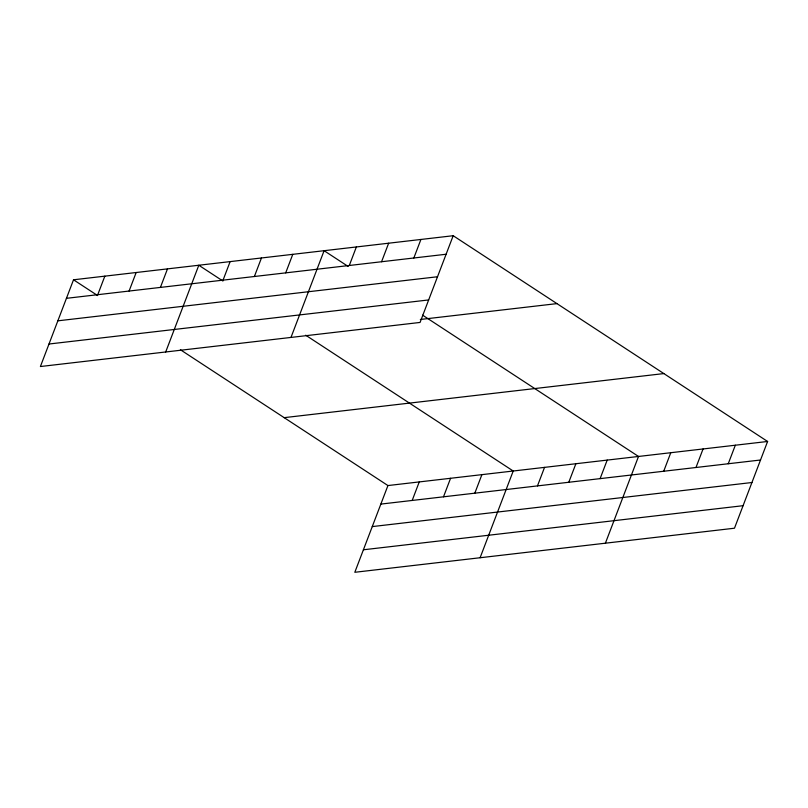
<?xml version="1.0" encoding="UTF-8"?>
<svg xmlns="http://www.w3.org/2000/svg" width="808" height="808" viewBox="0 0 808 808"><rect width="100%" height="100%" fill="white"/><g stroke="black" fill="none" stroke-linecap="round" stroke-linejoin="round"><path stroke-width="1.21" d="M453.187 235.714L73.518 279.79L40.4 366.529L420.069 322.442L453.187 235.714L767.6 441.471L734.482 528.21L354.813 572.286L387.931 485.558L767.6 441.471M97.768 294.688L104.838 276.154M129.088 291.052L136.168 272.518M160.408 287.416L167.488 268.882M165.691 351.975L198.808 265.246L222.917 281.022M223.059 280.144L230.129 261.61M254.379 276.508L261.459 257.974M285.699 272.872L292.779 254.338M290.981 337.431L324.099 250.702L348.208 266.478M349.298 265.489L356.368 246.955M381.568 261.741L388.648 243.208M413.837 257.994L420.918 239.461M412.181 500.455L419.251 481.921M443.501 496.819L450.571 478.286M474.821 493.183L481.901 474.649M480.104 557.742L513.221 471.014L305.707 335.209M537.471 485.901L544.541 467.377M568.792 482.265L575.872 463.741M600.112 478.629L607.192 460.095M605.394 543.198L638.512 456.459L422.614 315.171M663.711 471.246L670.781 452.712M695.981 467.499L703.061 448.965M728.25 463.752L735.33 445.218M66.438 298.324L446.107 254.247M57.853 320.826L437.522 276.75M48.995 344.016L428.664 299.94M420.342 319.473L556.944 303.616M284.174 417.655L663.843 373.579M380.851 504.091L760.52 460.005M372.256 526.594L751.925 482.517M363.408 549.783L743.077 505.697M73.518 279.79L97.627 295.566M180.416 349.753L387.931 485.558"/></g></svg>
